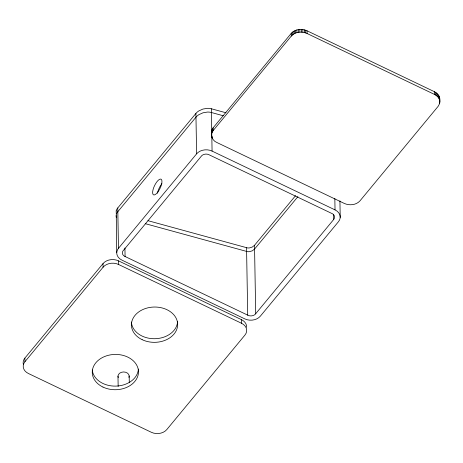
<?xml version="1.0" encoding="UTF-8"?>
<svg xmlns="http://www.w3.org/2000/svg" width="463" height="463" viewBox="0 0 463 463"><rect width="100%" height="100%" fill="white"/><g stroke="black" fill="none" stroke-linecap="round" stroke-linejoin="round"><path stroke-width="0.69" d="M211.51 135.972L211.545 131L213.096 127.863L291.233 33.371C295.093 29.013 301.94 28.417 307.038 30.79L434.329 91.657C440.047 93.827 441.499 101.669 438.154 106.316L360.017 200.809C356.163 205.167 349.31 205.763 344.217 203.396L216.927 142.529C212.233 140.723 210.729 135.566 211.545 131M439.711 103.18L439.746 98.214M116.184 210.92L116.277 213.837M116.734 252.566L116.254 214.664A10.875 7.032 -17.5 0 1 117.834 211.684L195.971 117.191A10.875 7.032 -17.5 0 1 198.992 114.61L202.979 112.81L207.343 112.075A11.957 7.726 -17.5 0 1 211.406 112.509L223.241 115.756M211.591 133.714L213.148 130.578L291.285 36.085C295.139 31.727 301.992 31.131 307.085 33.498L434.375 94.365C437.338 95.748 439.954 98.619 439.85 102.057M333.655 219.531L334.089 218.912A5.591 4.271 -1 0 0 332.613 213.848L208.425 154.463A5.591 4.271 -1 0 0 201.781 155.643L122.863 251.085A5.591 4.271 -1 0 0 124.344 256.149L248.527 315.529A5.591 4.271 -1 0 0 255.171 314.354L333.655 219.531L333.563 214.496M116.184 210.92A10.875 7.032 -17.5 0 1 117.77 207.939L195.907 113.447A10.875 7.032 -17.5 0 1 198.922 110.865L202.916 109.065L207.279 108.33A11.957 7.726 -17.5 0 1 211.342 108.764L225.961 112.775M23.41 364.555A11.205 8.56 -1 0 1 24.886 358.09L103.023 263.597A11.205 8.56 -1 0 1 118.493 260.854L241.449 319.649A11.205 8.56 -1 0 1 246.634 327.202M118.476 248.324L196.613 153.832A11.205 8.56 -1 0 1 212.077 151.088L335.033 209.884A11.205 8.56 -1 0 1 338.482 221.673L260.345 316.165A11.205 8.56 -1 0 1 244.875 318.909L121.919 260.113A11.205 8.56 -1 0 1 118.476 248.324L117.77 207.939M24.95 361.707L103.087 267.215A11.205 8.56 -1 0 1 118.557 264.471L241.512 323.267A11.205 8.56 -1 0 1 244.956 335.056L166.819 429.548A11.205 8.56 -1 0 1 151.355 432.292L28.399 373.496A11.205 8.56 -1 0 1 24.95 361.707L24.886 358.09M147.952 220.677L247.346 247.89A5.926 3.831 -17.5 0 0 249.459 247.913L252.277 247.057L254.517 245.297L295.556 195.67M297.906 196.653L254.581 249.042L252.347 250.801L249.528 251.658A5.926 3.831 -17.5 0 1 247.41 251.635L145.237 223.658M116.346 217.581L116.091 215.665M211.406 132.129L211.765 137.089M439.491 97.097L439.537 99.805M439.046 96.009L439.092 98.717M438.42 94.973L438.467 97.681M437.616 94.001L437.662 96.715M436.655 93.115L436.707 95.829M435.556 92.328L435.602 95.042M434.329 91.657L434.375 94.365M339.929 200.89L340.218 217.431M334.83 198.419L335.033 209.884M307.038 30.79L307.085 33.498M305.707 30.24L305.754 32.948M304.301 29.823L304.347 32.537M302.831 29.551L302.883 32.26M301.338 29.418L301.384 32.132M299.833 29.441L299.885 32.15M298.351 29.603L298.404 32.317M296.916 29.916L296.962 32.63M295.55 30.367L295.602 33.076M294.283 30.946L294.329 33.66M293.125 31.652L293.172 34.366M292.107 32.462L292.153 35.176M291.233 33.371L291.285 36.085M254.517 245.297L255.709 313.781M246.547 247.717L247.722 315.199M241.449 319.649L241.512 323.267M213.096 127.863L213.148 130.578M212.395 128.853L212.448 131.567M212.181 136.816L212.21 138.177M211.875 129.906L211.921 132.615M211.342 108.764L212.077 151.088M195.907 113.447L196.613 153.832M129.177 375.968L129.293 382.704M124.929 247.977L125.079 256.554M118.493 260.854L118.557 264.471M117.978 376.141L118.158 386.42M103.023 263.597L103.087 267.215M138.391 369.046A23.115 17.652 -1 0 1 115.657 386.113A23.115 17.652 -1 0 1 92.247 369.931M177.578 321.652A23.115 17.652 -1 0 1 154.509 338.725A23.115 17.652 -1 0 1 131.394 322.028M118.256 377.611A5.608 4.283 -1 0 1 123.517 371.957A5.608 4.283 -1 0 1 128.946 377.443M157.501 193.256A8.687 3.067 -64.4 0 1 161.928 183.661M142.153 339.68A23.115 17.652 -1 0 0 177.642 325.269A23.115 17.652 -1 0 0 143.854 309.11A23.115 17.652 -1 0 0 142.153 339.68M102.965 387.068A23.115 17.652 -1 0 0 138.454 372.657A23.115 17.652 -1 0 0 104.667 356.504A23.115 17.652 -1 0 0 102.965 387.068M157.802 192.099A8.687 3.067 -64.4 0 0 161.055 179.175A8.687 3.067 -64.4 0 0 153.033 189.737A8.687 3.067 -64.4 0 0 157.802 192.099"/></g></svg>
